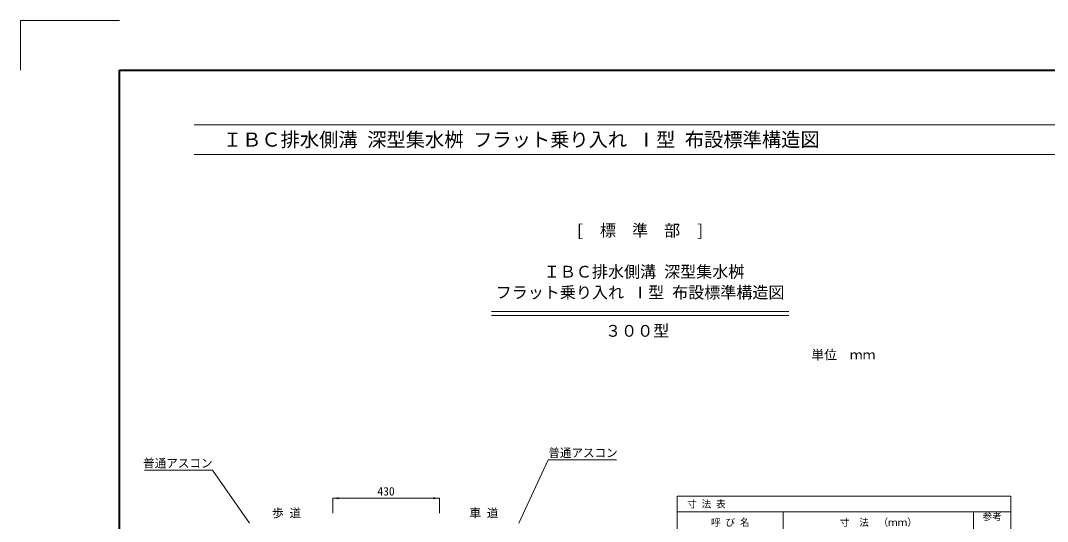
# Model space of a CAD drawing. Units: millimetres at full size, sheet at 1:20; details may follow other scales. Extents: x 0 to 8400, y 0 to 13400.
# Drawn here: x 0 to 4144, y 3921 to 5940 of the extents above; entities that cross this region are included whole.
import ezdxf
from ezdxf.enums import TextEntityAlignment as Align

# ---------------------------------------------------------------- set-up
doc = ezdxf.new("R2010")
doc.units = ezdxf.units.MM
doc.header["$LTSCALE"] = 20
for name, color, linetype, lineweight in [('0_2', 7, 'Continuous', 20), ('Defpoints_3', 8, 'Continuous', 0), ('図枠', 7, 'Continuous', 5), ('寸法・材料表', 7, 'Continuous', 13), ('寸法線', 7, 'Continuous', 13), ('引出線', 4, 'Continuous', 9)]:
    doc.layers.add(name, color=color, linetype=linetype, lineweight=lineweight)
doc.layers.add('文字', color=7, linetype='Continuous')
doc.styles.add('ＭＳ ゴシック', font='')
doc.styles.get('ＭＳ ゴシック').set_extended_font_data('MS Gothic')

# ---------------------------------------------------------------- blocks, each defined once
blk = doc.blocks.new('filled_arrow')
at = {"color": 0, "linetype": 'Continuous', "lineweight": -2}
blk.add_solid([(7.5, 1.25), (0, 0), (7.5, -1.25)], dxfattribs=at)

msp = doc.modelspace()

# ---------------------------------------------------------------- linework, layer by layer
at = {"layer": '0_2'}
for p, q in [((1900, 4766.33), (3100, 4766.33)), ((1900.19, 4751.33), (3099.81, 4751.33))]:
    msp.add_line(p, q, dxfattribs=at)
at = {"layer": 'Defpoints_3', "color": 7, "lineweight": 13}
for p, q in [((0, 5940), (400, 5940)), ((0, 5740), (0, 5940))]:
    msp.add_line(p, q, dxfattribs=at)
at = {"layer": 'Defpoints_3'}
for p, q in [((2650, 4022.86), (3996, 4022.86)), ((2650, 4022.86), (2650, 3958.86)), ((3996, 4022.86), (3996, 3958.86))]:
    msp.add_line(p, q, dxfattribs=at)
at = {"layer": '図枠', "lineweight": 40}
for p, q in [((400, 200), (400, 5740)), ((400, 5740), (8200, 5740))]:
    msp.add_line(p, q, dxfattribs=at)
at = {"layer": '図枠', "lineweight": 13}
for p, q in [((700, 5520), (7900, 5520)), ((700, 5400), (7900, 5400))]:
    msp.add_line(p, q, dxfattribs=at)
at = {"layer": '寸法・材料表'}
for p, q in [((2650, 3958.86), (3996, 3958.86)), ((2650, 3958.86), (2650, 801.86)), ((3078, 3958.86), (3078, 801.86)), ((3846, 3958.86), (3846, 801.86)), ((3996, 3958.86), (3996, 801.86))]:
    msp.add_line(p, q, dxfattribs=at)
at = {"layer": '寸法線'}
for p, q in [((1690, 4014.07), (1260, 4014.07)), ((1260, 3954.07), (1260, 4014.07)), ((1690, 3954.07), (1690, 4014.07))]:
    msp.add_line(p, q, dxfattribs=at)
at = {"layer": '引出線'}
for points in [[(2010.61, 3914.07), (2129.78, 4168.73), (2404.62, 4168.73)], [(924.5, 3914.07), (774.64, 4126.79), (499.8, 4126.79)]]:
    msp.add_lwpolyline(points, dxfattribs=at)

# ---------------------------------------------------------------- block references
at = {"layer": '寸法線', "xscale": 3.2, "yscale": 3.2}
msp.add_blockref('filled_arrow', (1260, 4014.07), dxfattribs=at)
at = {"layer": '寸法線', "xscale": 3.2, "yscale": 3.2, "rotation": 180}
msp.add_blockref('filled_arrow', (1690, 4014.07), dxfattribs=at)

# ---------------------------------------------------------------- texts
at = {"layer": '図枠', "style": 'ＭＳ ゴシック'}
msp.add_text('\u3000 ＩＢＣ排水側溝 深型集水桝 フラット乗り入れ Ⅰ型 布設標準構造図 ', height=56.96, dxfattribs=at).set_placement((700, 5460), align=Align.MIDDLE_LEFT)
at = {"layer": '寸法・材料表', "style": 'ＭＳ ゴシック'}
msp.add_text('\u3000寸 法 表\u3000', height=28.48, dxfattribs=at).set_placement((2651.2, 3990.86), align=Align.MIDDLE_LEFT)
msp.add_text('参考', height=28.48, dxfattribs=at).set_placement((3882.15, 3953.78), align=Align.TOP_LEFT)
for s, p in [('呼 び 名', (2864, 3916.36)), ('寸\u3000法\u3000（ｍｍ）', (3462, 3916.36))]:
    msp.add_text(s, height=28.48, dxfattribs=at).set_placement(p, align=Align.MIDDLE_CENTER)
at = {"layer": '寸法線', "style": 'ＭＳ ゴシック'}
msp.add_text('430', height=34.18, dxfattribs=at).set_placement((1475, 4042.07), align=Align.MIDDLE_CENTER)
at = {"layer": '引出線', "style": 'ＭＳ ゴシック'}
msp.add_text('普通アスコン', height=34.18, dxfattribs=at).set_placement((2129.78, 4213.94), align=Align.TOP_LEFT)
msp.add_text('普通アスコン', height=34.18, dxfattribs=at).set_placement((774.64, 4172), align=Align.TOP_RIGHT)
at = {"layer": '文字', "style": 'ＭＳ ゴシック'}
for s, p in [('[\u3000標\u3000準\u3000部\u3000]', (2241.07, 5117.71)), (' ＩＢＣ排水側溝 深型集水桝', (2079.2, 4951.04)), ('フラット乗り入れ Ⅰ型 布設標準構造図', (1917.32, 4867.71))]:
    msp.add_text(s, height=47.47, dxfattribs=at).set_placement(p, align=Align.TOP_LEFT)
for s, height, p in [('３００型', 47.47, (2488.22, 4688.92)), ('歩 道', 34.18, (1073.52, 3954.07)), ('車 道', 34.18, (1870, 3954.07))]:
    msp.add_text(s, height=height, dxfattribs=at).set_placement(p, align=Align.MIDDLE_CENTER)
msp.add_text('単位\u3000ｍｍ', height=37.98, dxfattribs=at).set_placement((3450, 4562.2), align=Align.BOTTOM_RIGHT)

doc.saveas('drawing.dxf')
